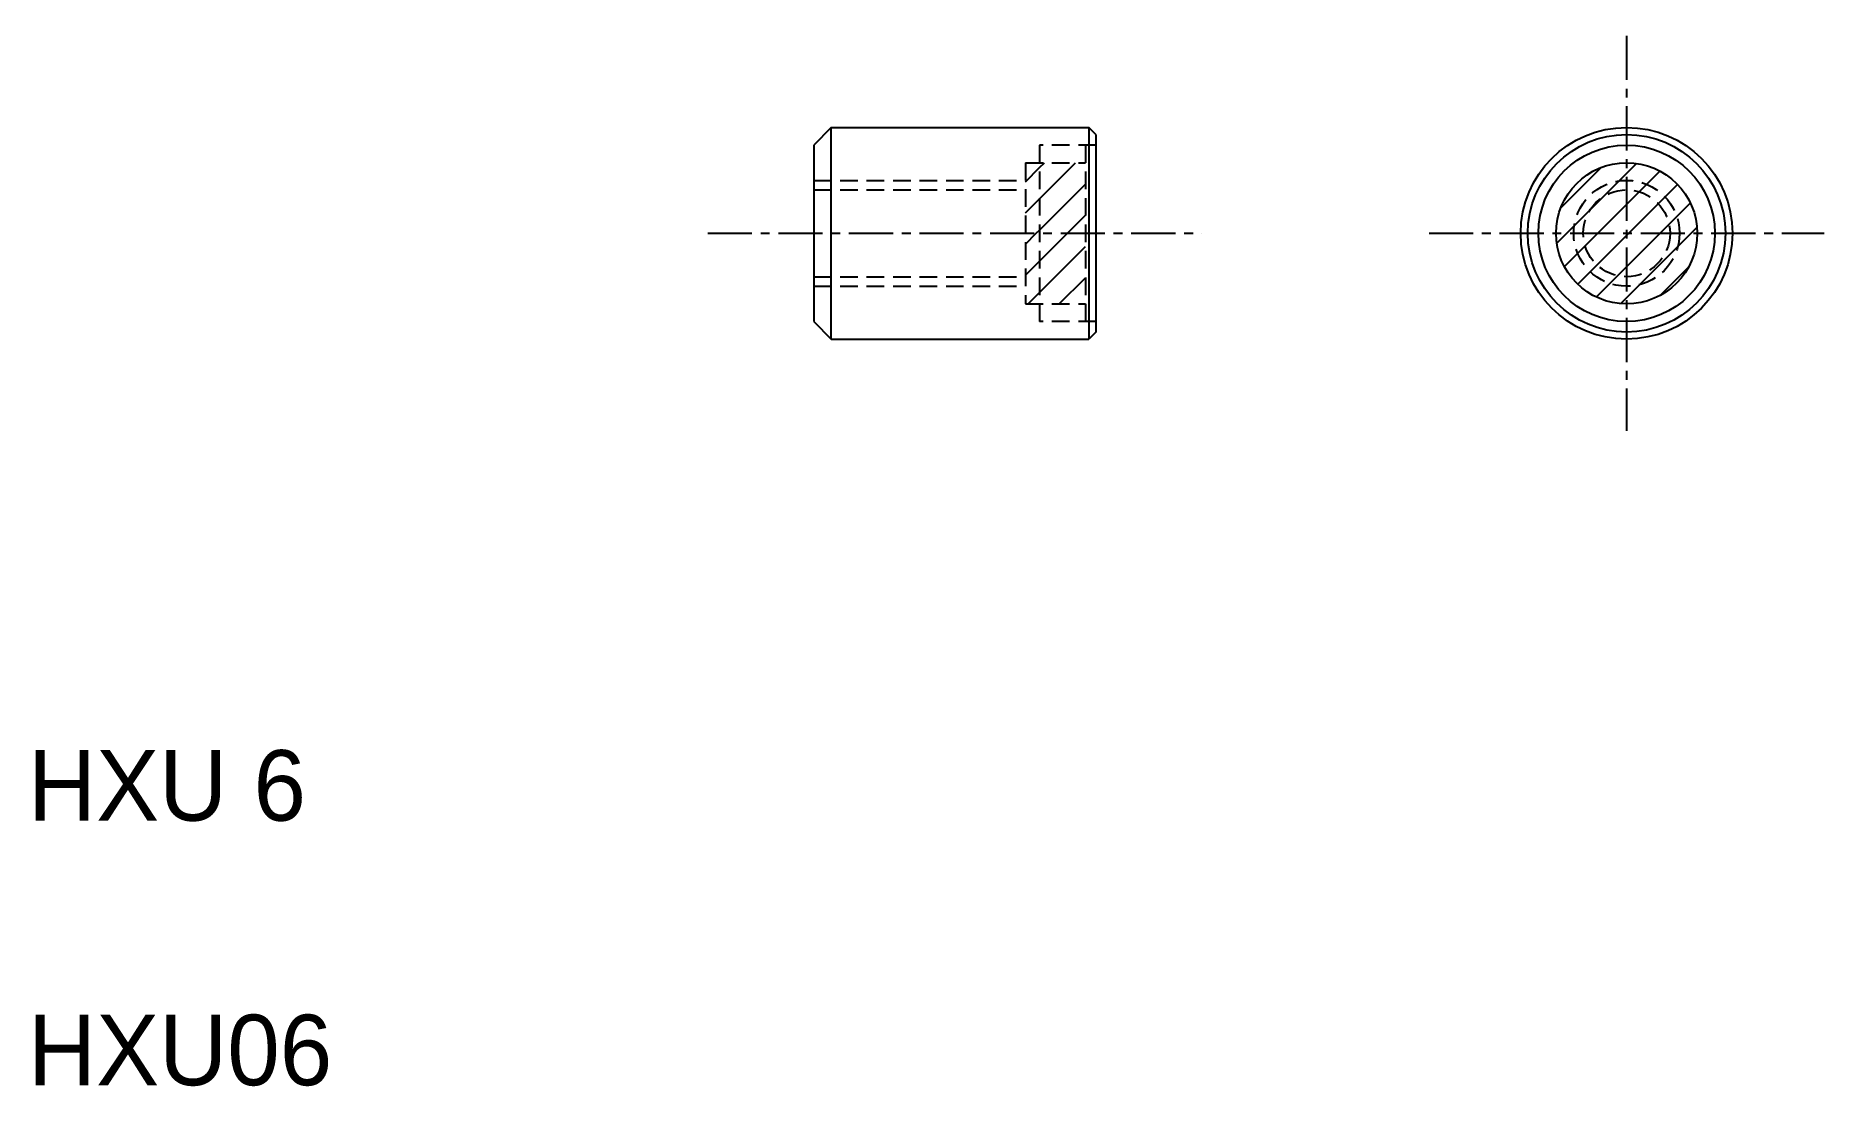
# Model space of a CAD drawing. Extents: x 5.2 to 55.9, y 5 to 34.8.
import ezdxf

# ---------------------------------------------------------------- set-up
doc = ezdxf.new("R2010")
doc.units = 0
doc.linetypes.add('CENTER', pattern=[2, 1.25, -0.25, 0.25, -0.25])
doc.linetypes.add('DASHED', pattern=[0.75, 0.5, -0.25])
doc.layers.get('0').update_dxf_attribs({"linetype": 'CONTINUOUS'})
doc.layers.add('CENTER', color=1, linetype='CENTER')

# ---------------------------------------------------------------- blocks, each defined once
blk = doc.blocks.new('*X7')
at = {"color": 0, "linetype": 'CONTINUOUS'}
for p, q in [((48.32, 28.875), (50.577, 31.132)), ((48.437, 29.875), (49.577, 31.015)), ((48.537, 28.208), (51.244, 30.915)), ((48.919, 27.706), (51.746, 30.533)), ((49.442, 27.345), (52.107, 30.01)), ((50.139, 27.158), (52.294, 29.313)), ((51.261, 27.397), (52.055, 28.191))]:
    blk.add_line(p, q, dxfattribs=at)
blk = doc.blocks.new('*X8')
at = {"color": 0, "linetype": 'CONTINUOUS'}
for p, q in [((33.264, 30.612), (33.664, 31.012)), ((33.664, 30.128), (34.686, 31.151)), ((33.664, 31.012), (33.803, 31.151)), ((33.664, 29.244), (34.964, 30.544)), ((33.264, 29.728), (33.664, 30.128)), ((34.454, 29.151), (34.964, 29.661)), ((33.264, 28.844), (33.57, 29.151)), ((33.57, 29.151), (33.664, 29.244)), ((33.664, 28.361), (34.454, 29.151)), ((33.664, 27.477), (34.964, 28.777)), ((33.264, 27.961), (33.664, 28.361)), ((34.222, 27.151), (34.964, 27.893)), ((33.338, 27.151), (33.664, 27.477))]:
    blk.add_line(p, q, dxfattribs=at)

msp = doc.modelspace()

# ---------------------------------------------------------------- linework, layer by layer
at = {"color": 7, "linetype": 'CONTINUOUS'}
for p, q in [((27.764, 32.151), (27.264, 31.651)), ((27.764, 26.151), (27.764, 32.151)), ((27.764, 32.151), (35.064, 32.151)), ((35.264, 31.951), (35.064, 32.151)), ((35.064, 32.151), (35.064, 26.151)), ((35.264, 31.951), (35.264, 26.351)), ((27.264, 31.651), (27.264, 26.651)), ((27.264, 26.651), (27.764, 26.151)), ((27.764, 26.151), (35.064, 26.151)), ((35.264, 26.351), (35.064, 26.151))]:
    msp.add_line(p, q, dxfattribs=at)
at = {"color": 3, "linetype": 'DASHED'}
for p, q in [((33.664, 31.651), (33.664, 26.651)), ((35.264, 31.651), (33.664, 31.651)), ((34.964, 31.651), (34.964, 26.651)), ((33.264, 31.151), (33.264, 27.151)), ((33.264, 31.151), (34.964, 31.151)), ((27.264, 30.651), (33.264, 30.651)), ((27.264, 30.38), (33.264, 30.38)), ((27.264, 27.921), (33.264, 27.921)), ((27.264, 27.651), (33.264, 27.651)), ((33.264, 27.151), (34.964, 27.151)), ((35.264, 26.651), (33.664, 26.651))]:
    msp.add_line(p, q, dxfattribs=at)
at = {"color": 7, "linetype": 'CONTINUOUS'}
for radius in [3, 2.8, 2.5, 2]:
    msp.add_circle((50.301, 29.151), radius, dxfattribs=at)
at = {"color": 3, "linetype": 'DASHED'}
for radius in [1.5, 1.23]:
    msp.add_circle((50.301, 29.151), radius, dxfattribs=at)
at = {"layer": 'CENTER', "color": 1, "linetype": 'CENTER'}
for p, q in [((50.301, 34.751), (50.301, 23.551)), ((24.264, 29.151), (38.264, 29.151)), ((44.701, 29.151), (55.901, 29.151))]:
    msp.add_line(p, q, dxfattribs=at)

# ---------------------------------------------------------------- block references
at = {"color": 3, "linetype": 'CONTINUOUS'}
for name in ['*X8', '*X7']:
    msp.add_blockref(name, (0, 0), dxfattribs=at)

# ---------------------------------------------------------------- texts
at = {"color": 7, "linetype": 'CONTINUOUS'}
for s, p in [('HXU 6', (5, 12.5)), ('HXU06', (5, 5))]:
    msp.add_text(s, height=2, dxfattribs=at).set_placement(p)

doc.saveas('drawing.dxf')
